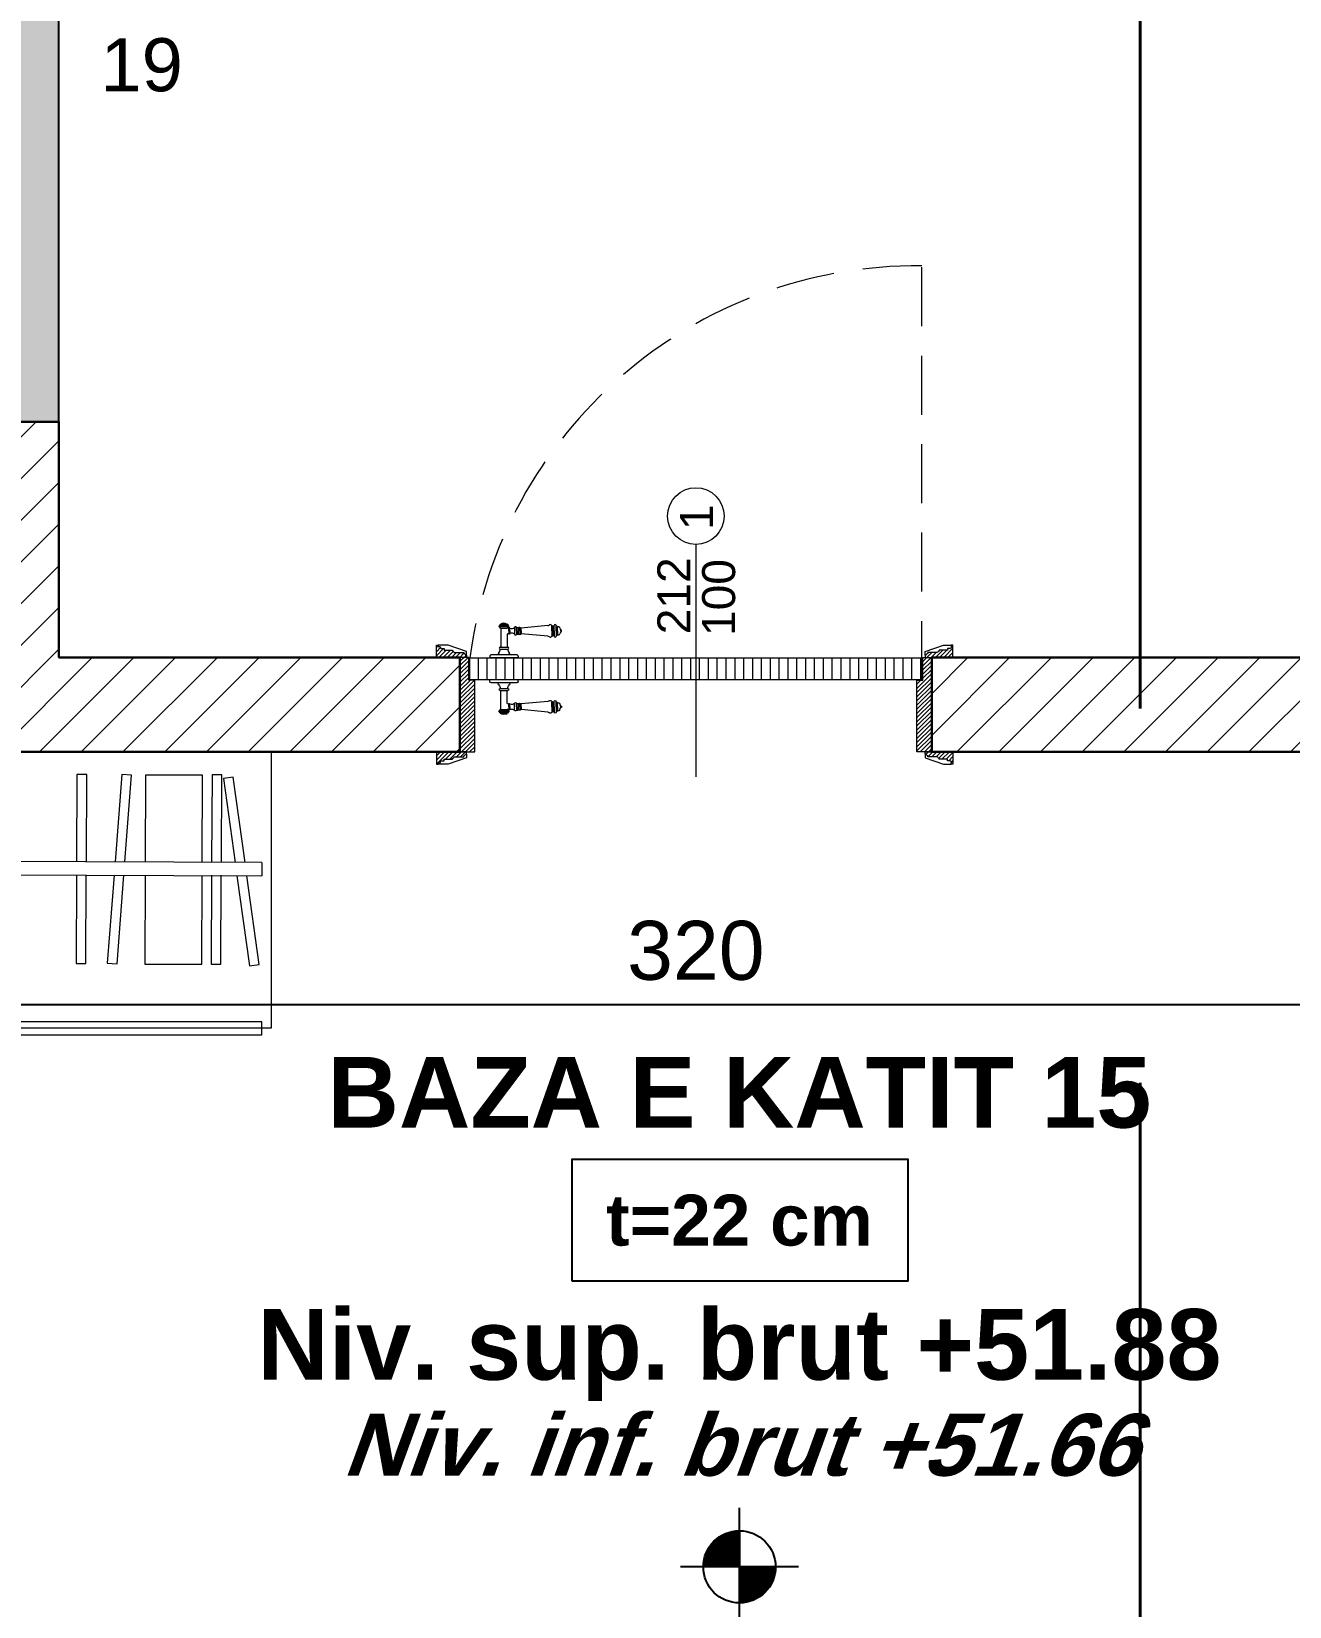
# Model space of a CAD drawing. Header units: centimetres. Extents: x 111832 to 117233, y -55119 to -48329.
# Drawn here: x 114818.6 to 115085.2, y -52813.6 to -52479.6 of the extents above; entities that cross this region are included whole.
import ezdxf
from ezdxf.enums import TextEntityAlignment as Align

# ---------------------------------------------------------------- set-up
doc = ezdxf.new("R2010")
doc.units = ezdxf.units.CM
doc.header["$LTSCALE"] = 50
doc.header["$MEASUREMENT"] = 0
for name, pattern in [('CACHE', [0.375, 0.25, -0.125]), ('CONTINU', [0]), ('DASHED2', [9.525, 6.35, -3.175])]:
    doc.linetypes.add(name, pattern=pattern)
doc.layers.get('0').update_dxf_attribs({"color": 8})
for name, color, linetype in [('BETON COUPE', 3, 'CONTINU'), ('BETON TRAME', 252, 'Continuous'), ('COTE 50ème', 1, 'Continuous'), ('NIVEAU', 170, 'Continuous'), ('TEXTE', 7, 'Continuous')]:
    doc.layers.add(name, color=color, linetype=linetype)
for name, color, linetype, lineweight in [('door', 44, 'Continuous', 5), ('MACONNERIE COUPE', 7, 'Continuous', 30), ('MACONNERIE HACHURE', 253, 'Continuous', 13), ('mobilimi', 8, 'Continuous', 9)]:
    doc.layers.add(name, color=color, linetype=linetype, lineweight=lineweight)
doc.layers.add('HORS GEL COTE', color=7, linetype='Continuous', lineweight=13, true_color=0x00661a)
doc.styles.add('Arial', font='arialbd.ttf', dxfattribs={"height": 12.5})
doc.styles.add('GENERATED_STYLE_1', font='arial.ttf')
doc.styles.add('RS_TEXT_1.50', font='arial.ttf', dxfattribs={"height": 12.5})
doc.styles.add('RS_TXT_50', font='arial.ttf', dxfattribs={"height": 12.5})
doc.styles.add('style2', font='arialbd.ttf', dxfattribs={"height": 20})
doc.dimstyles.new('RS_50CM_LINEAIRE', dxfattribs={"dimscale": 5, "dimtxt": 12.5, "dimasz": 1.5, "dimexe": 1, "dimexo": 2.5, "dimgap": 1, "dimtad": 1, "dimdec": 1, "dimrnd": 0.5, "dimdsep": 46, "dimtxsty": 'RS_TXT_50', "dimblk1": 'ARCHTICK', "dimblk2": 'ARCHTICK', "dimsah": 1, "dimcen": 2.5, "dimdle": 1, "dimclrt": 4, "dimadec": 0, "dimazin": 2, "dimtfac": 1, "dimtdec": 1, "dimtix": 1, "dimtmove": 2, "dimatfit": 3, "dimfxl": 1, "dimtolj": 1, "dimtzin": 0, "dimarcsym": 0})

# ---------------------------------------------------------------- blocks, each defined once
blk = doc.blocks.new('door900')
at = {"color": 0}
for p, q in [((-9.3, 67.7), (9.3, 67.7)), ((-6.8, 71.5), (-6.8, 70.2)), ((-5.5, 71.5), (-6.8, 71.5)), ((-6.8, 70.2), (6.8, 70.2)), ((-5.5, 71.5), (5.5, 71.5)), ((5.5, 71.5), (6.8, 71.5)), ((6.8, 71.5), (6.8, 70.2)), ((92.8, 68.1), (36.2, 62.8)), ((101.2, 67.3), (103.2, 68)), ((101.2, 56.8), (101.2, 67.3)), ((103.2, 68), (103.2, 67.7)), ((103.2, 56.8), (103.2, 68)), ((106.5, 68), (105.5, 67.3)), ((105.5, 56.8), (105.5, 67.3)), ((106.5, 56.8), (106.5, 68)), ((110.7, 68), (111.8, 67.3)), ((110.7, 56.8), (110.7, 68)), ((111.8, 56.8), (111.8, 67.3)), ((9.3, 65.2), (-9.3, 65.2)), ((-6.8, 62.7), (-6.8, 24)), ((-6.8, 62.7), (6.8, 62.7)), ((8.7, 62.7), (6.8, 62.7)), ((6.8, 49.1), (6.8, 24)), ((8.7, 50.9), (8.7, 50.9)), ((10.5, 56.8), (10.5, 62.5)), ((10.5, 56.8), (10.5, 51.1)), ((12.7, 56.8), (12.7, 62.5)), ((12.7, 56.8), (12.7, 51.1)), ((22.5, 63.8), (22.5, 49.8)), ((26.5, 56.8), (26.5, 63.8)), ((26.5, 63.8), (29.1, 63.8)), ((26.5, 63.8), (29.1, 63.8)), ((26.5, 56.8), (26.5, 49.8)), ((26.5, 49.8), (29.1, 49.8)), ((26.5, 49.8), (29.1, 49.8)), ((29.1, 63.8), (29.1, 62.8)), ((29.1, 62.8), (29.1, 56.8)), ((29.1, 50.8), (29.1, 56.8)), ((29.1, 50.8), (29.1, 49.8)), ((29.1, 49.8), (29.1, 49.8)), ((31.1, 62.8), (31.1, 56.8)), ((31.1, 50.8), (31.1, 56.8)), ((34.1, 56.8), (34.1, 62.8)), ((34.1, 62.8), (34.1, 56.8)), ((34.1, 50.8), (34.1, 56.8)), ((34.1, 56.8), (34.1, 50.8)), ((36.2, 56.8), (36.2, 62.8)), ((36.2, 56.8), (36.2, 50.8)), ((92.8, 45.5), (36.2, 50.8)), ((101.2, 56.8), (101.2, 46.3)), ((101.2, 46.3), (103.2, 45.7)), ((103.2, 56.8), (103.2, 46.3)), ((103.2, 45.9), (103.2, 45.7)), ((105.5, 56.8), (105.5, 46.3)), ((106.5, 45.7), (105.5, 46.3)), ((106.5, 56.8), (106.5, 45.7)), ((110.7, 56.8), (110.7, 45.7)), ((110.7, 45.7), (111.8, 46.3)), ((111.8, 66.2), (113.3, 66.2)), ((111.8, 56.8), (111.8, 46.3)), ((111.8, 47.5), (113.3, 47.5)), ((113.3, 56.8), (113.3, 66.2)), ((113.3, 56.8), (113.3, 47.5)), ((120.5, 56.8), (120.5, 58.6)), ((120.5, 56.8), (120.5, 55)), ((-30, 3), (-30, 0)), ((30, 0), (-30, 0)), ((27, 6), (-27, 6)), ((-8.3, 22.3), (8.3, 22.3)), ((-8.3, 18.3), (8.3, 18.3)), ((30, 3), (30, 0))]:
    blk.add_line(p, q, dxfattribs=at)
for centre, radius, start, end in [((-9.3, 66.5), 1.25, 90, 270), ((-6.8, 67.7), 2.51, 90.115, 179.885), ((0, 64), 9.29, 53.4104, 126.5896), ((6.8, 67.7), 2.51, 0.115, 89.885), ((9.3, 66.5), 1.25, 270, 90), ((93.1, 72.5), 4.4, 266.3976, 315.6468), ((98.3, 67.4), 2.89, 358.3861, 135.6468), ((104.3, 67.6), 1.15, 170.914, 348.1019), ((108.6, 68), 2.1, 0, 180), ((-6.8, 65.2), 2.51, 180.115, 269.885), ((6.8, 65.2), 2.51, 270.115, 359.885), ((8.7, 49), 1.91, 88.7426, 178.1515), ((8.6, 64.9), 2.15, 272.7029, 297.6142), ((8.6, 48.8), 2.15, 62.3858, 87.2971), ((10, 62.5), 0.561, 3.7097, 127.9634), ((10, 51.1), 0.561, 232.0366, 356.2903), ((11.6, 62.5), 1.1, 0.0106, 179.9894), ((11.6, 51.1), 1.1, 180.0106, 359.9894), ((16.7, 70.5), 8.83, 243.5466, 311.3694), ((16.7, 43.2), 8.83, 48.6306, 116.4534), ((24.5, 63.7), 2.01, 4.1469, 175.8531), ((24.5, 50), 2.01, 184.1469, 355.8531), ((30.1, 62.8), 1.03, 0, 180.0014), ((30.1, 50.8), 1.03, 179.9972, 0), ((32.6, 62.8), 1.48, 0, 180), ((32.6, 50.8), 1.48, 180, 0), ((35.2, 62.8), 1.03, 0, 180), ((32.6, 62.8), 1.48, 1.563306237032948e-10, 2.08440831604393e-10), ((35.2, 50.8), 1.03, 180, 0), ((93.1, 41.1), 4.4, 44.3532, 93.6024), ((98.3, 46.2), 2.89, 224.3532, 1.6139), ((104.3, 46.1), 1.15, 11.8981, 189.086), ((108.6, 45.7), 2.1, 180, 0), ((115.5, 62.5), 2.84, 13.4568, 140.4953), ((115.5, 51.2), 2.84, 219.5047, 346.5432), ((127.9, 65.2), 9.88, 191.9991, 221.6757), ((127.9, 48.5), 9.88, 138.3243, 168.0009), ((120.5, 56.8), 1.79, 0, 90), ((120.5, 56.8), 1.79, 270, 0), ((-27, 3), 3, 90, 180), ((-6.8, 6), 6, 130.5908, 180), ((-16.6, 16.6), 8.41, 314.3689, 12.0705), ((-8.3, 20.3), 2, 90, 270), ((-8.5, 24), 1.71, 275.059, 359.7825), ((8.5, 24), 1.71, 180.2175, 264.941), ((16.6, 16.6), 8.41, 167.9295, 225.6311), ((8.3, 20.3), 2, 270, 90), ((6.8, 6), 6, 0, 49.4092), ((27, 3), 3, 0, 90)]:
    blk.add_arc(centre, radius, start, end, dxfattribs=at)
blk = doc.blocks.new('NIVEAU')
for p, q in [((0, 7.65), (0, -7.65)), ((7.65, 0), (-7.65, 0))]:
    blk.add_line(p, q)
at = {"const_width": 7.65}
for points in [[(0, 3.825, 0.4142136), (-3.825, 0)], [(0, -3.825, 0.4142136), (3.825, 0)]]:
    blk.add_lwpolyline(points, format="xyb", dxfattribs=at)
blk.add_circle((0, 0), 7.65)
blk = doc.blocks.new('_ArchTick')
at = {"color": 0, "linetype": 'ByBlock', "const_width": 0.15}
blk.add_lwpolyline([(-0.5, -0.5), (0.5, 0.5)], dxfattribs=at)
blk = doc.blocks.new('*D1180')
at = {"layer": 'COTE 50ème', "color": 0, "lineweight": -2, "ltscale": 0.5, "transparency": 16777216}
for p, q in [((114799.37, -52632.98), (114799.37, -52690.94)), ((115119.37, -52642.38), (115119.37, -52690.94)), ((114794.37, -52685.94), (115124.37, -52685.94))]:
    blk.add_line(p, q, dxfattribs=at)
at = {"layer": 'Defpoints', "color": 0, "ltscale": 0.5, "transparency": 16777216}
for p in [(114799.37, -52620.48), (115119.37, -52629.88), (115119.37, -52685.94)]:
    blk.add_point(p, dxfattribs=at)
at = {"layer": 'COTE 50ème', "color": 0, "lineweight": -2, "ltscale": 0.5, "transparency": 16777216, "xscale": 7.5, "yscale": 7.5, "zscale": 7.5, "rotation": 180}
blk.add_blockref('_ArchTick', (114799.37, -52685.94), dxfattribs=at)
at = {"layer": 'COTE 50ème', "color": 0, "lineweight": -2, "ltscale": 0.5, "transparency": 16777216, "xscale": 7.5, "yscale": 7.5, "zscale": 7.5}
blk.add_blockref('_ArchTick', (115119.37, -52685.94), dxfattribs=at)
at = {"layer": 'COTE 50ème', "color": 4, "ltscale": 0.5, "transparency": 16777216, "insert": (114959.37, -52674.55), "char_height": 12.5, "attachment_point": 5, "style": 'RS_TXT_50'}
blk.add_mtext('\\A1;320', dxfattribs=at)

msp = doc.modelspace()

# ---------------------------------------------------------------- hatches: boundary and pattern name
at = {"layer": 'BETON TRAME', "transparency": 33554559}
h = msp.add_hatch(color=256, dxfattribs=at)
h.dxf.hatch_style = 1
h.paths.add_polyline_path([(115189.37, -52797.36), (115224.37, -52797.36), (115224.37, -53272.36), (114694.37, -53272.36), (114694.37, -52797.36), (114729.37, -52797.36), (114729.37, -53232.36), (114939.37, -53232.36), (114939.37, -52902.36), (114979.37, -52902.36), (114979.37, -53232.36), (115189.37, -53232.36)])
h.paths.add_polyline_path([(114824.37, -52057.36), (114799.37, -52057.36), (114799.37, -52562.36), (114824.37, -52562.36)])
h.paths.add_polyline_path([(115119.37, -52057.36), (115094.37, -52057.36), (115094.37, -52562.36), (115119.37, -52562.36)])
h.paths.add_polyline_path([(114689.37, -52082.36), (114799.37, -52082.36), (114799.37, -52057.36), (114689.37, -52057.36)])
h.paths.add_polyline_path([(114229.37, -52082.36), (114329.37, -52082.36), (114329.37, -52057.36), (114229.37, -52057.36)])
h.paths.add_polyline_path([(113989.37, -52147.36), (113964.37, -52147.36), (113964.37, -52057.36), (113989.37, -52057.36)])
h.paths.add_polyline_path([(113964.37, -52567.36), (113989.37, -52567.36), (113989.37, -52424.25), (113964.37, -52424.25)])
h.paths.add_polyline_path([(113964.37, -52887.36), (113989.37, -52887.36), (113989.37, -52747.36), (113964.37, -52747.36)])
h.paths.add_polyline_path([(113964.37, -53134.36), (114044.37, -53134.36), (114044.37, -53109.36), (113989.37, -53109.36), (113989.37, -53082.36), (113964.37, -53082.36)])
h.paths.add_polyline_path([(114329.37, -53134.36), (114399.37, -53134.36), (114399.37, -53109.36), (114329.37, -53109.36)])
h.paths.add_polyline_path([(114484.37, -53134.36), (114499.37, -53134.36), (114499.37, -53109.36), (114484.37, -53109.36)])
h.paths.add_polyline_path([(115434.48, -53134.36), (115419.37, -53134.36), (115419.37, -53109.36), (115434.48, -53109.36)])
h.paths.add_polyline_path([(115589.37, -53134.36), (115519.37, -53134.36), (115519.37, -53109.36), (115589.37, -53109.36)])
h.paths.add_polyline_path([(115954.37, -53134.36), (115874.37, -53134.36), (115874.37, -53109.36), (115929.37, -53109.36), (115929.37, -53062.36), (115954.37, -53062.36)])
h.paths.add_polyline_path([(115954.37, -52887.36), (115929.37, -52887.36), (115929.37, -52747.36), (115954.37, -52747.36)])
h.paths.add_polyline_path([(115929.37, -52147.36), (115954.37, -52147.36), (115954.37, -52057.36), (115929.37, -52057.36)])
h.paths.add_polyline_path([(115689.37, -52082.36), (115689.37, -52057.36), (115589.37, -52057.36), (115589.37, -52082.36)])
h.paths.add_polyline_path([(115119.37, -52082.36), (115229.37, -52082.36), (115229.37, -52057.36), (115119.37, -52057.36)])
h.paths.add_polyline_path([(115954.37, -52567.36), (115929.37, -52567.36), (115929.37, -52424.25), (115954.37, -52424.25)])
h.paths.add_polyline_path([(115764.37, -52507.36), (115704.37, -52507.36), (115704.37, -52482.36), (115764.37, -52482.36)])
h.paths.add_polyline_path([(115579.37, -52507.36), (115519.37, -52507.36), (115519.37, -52482.36), (115579.37, -52482.36)])
h.paths.add_polyline_path([(114339.37, -52507.36), (114399.37, -52507.36), (114399.37, -52482.36), (114339.37, -52482.36)])
h.paths.add_polyline_path([(114154.37, -52507.36), (114214.37, -52507.36), (114214.37, -52482.36), (114154.37, -52482.36)])
at = {"layer": 'door'}
h = msp.add_hatch(dxfattribs=at)
h.set_pattern_fill('ANSI31', color=256, scale=5, angle=1080)
h.set_pattern_definition([(45, (-31499.1691, 10493.99917), (-0.4419417382, 0.4419417382), [])])
h.paths.add_polyline_path([(114909.37, -52632.36), (114912.51, -52632.36), (114912.51, -52617.18), (114911.25, -52617.18), (114911.25, -52612.36), (114909.37, -52612.36)])
edge = h.paths.add_edge_path()
edge.add_line((114905.61, -52634.25), (114906.03, -52634.25))
edge.add_line((114906.03, -52634.25), (114906.03, -52633.93))
edge.add_line((114906.03, -52633.93), (114907.8, -52633.93))
edge.add_line((114907.8, -52633.93), (114907.8, -52633.72))
edge.add_arc((114907.8, -52633.41), 0.314, 270, 360)
edge.add_line((114908.11, -52633.41), (114910.21, -52633.41))
edge.add_line((114910.21, -52633.41), (114910.21, -52633.2))
edge.add_arc((114910.21, -52632.89), 0.314, 270, 360)
edge.add_line((114910.52, -52632.89), (114910.73, -52632.89))
edge.add_line((114910.73, -52632.89), (114910.73, -52632.36))
edge.add_line((114910.73, -52632.36), (114904.37, -52632.36))
edge.add_line((114904.37, -52632.36), (114904.37, -52634.98))
edge.add_line((114904.37, -52634.98), (114904.78, -52634.98))
edge.add_line((114904.78, -52634.98), (114904.78, -52634.67))
edge.add_line((114904.78, -52634.67), (114905.2, -52634.67))
edge.add_arc((114905.61, -52634.67), 0.419, 90, 180, ccw=False)
edge = h.paths.add_edge_path()
edge.add_line((114905.61, -52610.48), (114906.03, -52610.48))
edge.add_line((114906.03, -52610.48), (114906.03, -52610.79))
edge.add_line((114906.03, -52610.79), (114907.8, -52610.79))
edge.add_line((114907.8, -52610.79), (114907.8, -52611))
edge.add_arc((114907.8, -52611.31), 0.314, 0, 90, ccw=False)
edge.add_line((114908.11, -52611.31), (114910.21, -52611.31))
edge.add_line((114910.21, -52611.31), (114910.21, -52611.52))
edge.add_arc((114910.21, -52611.84), 0.314, 0, 90, ccw=False)
edge.add_line((114910.52, -52611.84), (114910.73, -52611.84))
edge.add_line((114910.73, -52611.84), (114910.73, -52612.36))
edge.add_line((114910.73, -52612.36), (114904.37, -52612.36))
edge.add_line((114904.37, -52612.36), (114904.37, -52609.74))
edge.add_line((114904.37, -52609.74), (114904.78, -52609.74))
edge.add_line((114904.78, -52609.74), (114904.78, -52610.06))
edge.add_line((114904.78, -52610.06), (114905.2, -52610.06))
edge.add_arc((114905.61, -52610.06), 0.419, 180, 270)
h = msp.add_hatch(dxfattribs=at)
h.set_pattern_fill('ANSI31', color=256, scale=5, angle=1080)
h.set_pattern_definition([(45, (-31491.1691, 10493.99916), (-0.4419417382, 0.4419417382), [])])
edge = h.paths.add_edge_path()
edge.add_line((115013.12, -52634.25), (115012.7, -52634.25))
edge.add_line((115012.7, -52634.25), (115012.7, -52633.93))
edge.add_line((115012.7, -52633.93), (115010.94, -52633.93))
edge.add_line((115010.94, -52633.93), (115010.94, -52633.72))
edge.add_arc((115010.94, -52633.41), 0.314, 180, 270, ccw=False)
edge.add_line((115010.62, -52633.41), (115008.53, -52633.41))
edge.add_line((115008.53, -52633.41), (115008.53, -52633.2))
edge.add_arc((115008.53, -52632.89), 0.314, 180, 270, ccw=False)
edge.add_line((115008.21, -52632.89), (115008.01, -52632.89))
edge.add_line((115008.01, -52632.89), (115008.01, -52632.36))
edge.add_line((115008.01, -52632.36), (115013.87, -52632.36))
edge.add_line((115013.87, -52632.36), (115013.87, -52634.98))
edge.add_line((115013.87, -52634.98), (115013.46, -52634.98))
edge.add_line((115013.46, -52634.98), (115013.46, -52634.67))
edge.add_line((115013.46, -52634.67), (115013.54, -52634.67))
edge.add_arc((115013.12, -52634.67), 0.419, 360, 450)
h.paths.add_polyline_path([(115009.37, -52632.36), (115006.22, -52632.36), (115006.22, -52617.18), (115007.48, -52617.18), (115007.48, -52612.36), (115009.37, -52612.36)])
edge = h.paths.add_edge_path()
edge.add_line((115013.12, -52610.48), (115012.7, -52610.48))
edge.add_line((115012.7, -52610.48), (115012.7, -52610.79))
edge.add_line((115012.7, -52610.79), (115010.94, -52610.79))
edge.add_line((115010.94, -52610.79), (115010.94, -52611))
edge.add_arc((115010.94, -52611.31), 0.314, 90, 180)
edge.add_line((115010.62, -52611.31), (115008.53, -52611.31))
edge.add_line((115008.53, -52611.31), (115008.53, -52611.52))
edge.add_arc((115008.53, -52611.84), 0.314, 90, 180)
edge.add_line((115008.21, -52611.84), (115008.01, -52611.84))
edge.add_line((115008.01, -52611.84), (115008.01, -52612.36))
edge.add_line((115008.01, -52612.36), (115013.87, -52612.36))
edge.add_line((115013.87, -52612.36), (115013.87, -52609.74))
edge.add_line((115013.87, -52609.74), (115013.46, -52609.74))
edge.add_line((115013.46, -52609.74), (115013.46, -52610.06))
edge.add_line((115013.46, -52610.06), (115013.54, -52610.06))
edge.add_arc((115013.12, -52610.06), 0.419, -90, 0, ccw=False)
h = msp.add_hatch(dxfattribs=at)
h.set_pattern_fill('ANSI31', color=256, scale=15, angle=585)
h.set_pattern_definition([(270, (162009.546, 54541.4316), (1.875, -1e-15), [])])
h.paths.add_polyline_path([(115007.27, -52617.13), (114911.46, -52617.13), (114911.46, -52612.41), (115007.27, -52612.41)])
at = {"layer": 'MACONNERIE HACHURE'}
h = msp.add_hatch(dxfattribs=at)
h.set_pattern_fill('ANSI31', color=256, scale=50, style=0)
h.set_pattern_definition([(45, (923.721, 14234.1016), (-4.41941738, 4.41941738), [])])
h.paths.add_polyline_path([(114499.37, -53137.36), (114499.37, -53147.36), (114399.37, -53147.36), (114399.37, -53097.36), (114499.37, -53097.36), (114499.37, -53107.36), (114414.37, -53107.36), (114414.37, -53137.36)])
h.paths.add_polyline_path([(115954.37, -52057.36), (116034.37, -52057.36), (116034.37, -52082.36), (115954.37, -52082.36)])
h.paths.add_polyline_path([(113964.37, -52057.36), (113884.37, -52057.36), (113884.37, -52082.36), (113964.37, -52082.36)])
h.paths.add_polyline_path([(113884.37, -52082.36), (113859.37, -52082.36), (113859.37, -52130.36), (113884.37, -52130.36)])
h.paths.add_polyline_path([(113989.37, -52154.25), (113964.37, -52154.25), (113964.37, -52147.36), (113989.37, -52147.36)])
h.paths.add_polyline_path([(115954.37, -52154.25), (115929.37, -52154.25), (115929.37, -52147.36), (115954.37, -52147.36)])
h.paths.add_polyline_path([(114926.37, -53272.36), (114926.37, -53387.36), (114992.37, -53387.36), (114992.37, -53272.36), (114972.37, -53272.36), (114972.37, -53367.36), (114946.37, -53367.36), (114946.37, -53272.36)])
h.paths.add_polyline_path([(115224.37, -53762.36), (115294.37, -53762.36), (115294.37, -53622.36), (115269.37, -53622.36), (115269.37, -53737.36), (115224.37, -53737.36)])
h.paths.add_polyline_path([(114694.37, -53762.36), (114624.37, -53762.36), (114624.37, -53622.36), (114649.37, -53622.36), (114649.37, -53737.36), (114694.37, -53737.36)])
h.paths.add_polyline_path([(114224.37, -53134.36), (114329.37, -53134.36), (114329.37, -53109.36), (114224.37, -53109.36)])
h.paths.add_polyline_path([(115694.37, -53134.36), (115589.37, -53134.36), (115589.37, -53109.36), (115694.37, -53109.36)])
h.paths.add_polyline_path([(113964.37, -52902.25), (113989.37, -52902.25), (113989.37, -52887.36), (113964.37, -52887.36)])
h.paths.add_polyline_path([(116034.37, -53342.47), (116059.37, -53342.47), (116059.37, -53397.36), (116034.37, -53397.36)])
h.paths.add_polyline_path([(116034.37, -53087.36), (116059.37, -53087.36), (116059.37, -53157.36), (116034.37, -53157.36)])
h.paths.add_polyline_path([(116034.37, -52902.25), (116059.37, -52902.25), (116059.37, -52747.36), (116034.37, -52747.36)])
h.paths.add_polyline_path([(116034.37, -52502.36), (116059.37, -52502.36), (116059.37, -52542.36), (116034.37, -52542.36)])
h.paths.add_polyline_path([(113884.37, -53342.47), (113859.37, -53342.47), (113859.37, -53397.36), (113884.37, -53397.36)])
h.paths.add_polyline_path([(113884.37, -53087.36), (113859.37, -53087.36), (113859.37, -53157.36), (113884.37, -53157.36)])
h.paths.add_polyline_path([(113884.37, -52902.25), (113859.37, -52902.25), (113859.37, -52747.36), (113884.37, -52747.36)])
h.paths.add_polyline_path([(113884.37, -52494.36), (113859.37, -52494.36), (113859.37, -52542.36), (113884.37, -52542.36)])
h.paths.add_polyline_path([(115929.37, -52507.36), (115764.37, -52507.36), (115764.37, -52482.36), (115929.37, -52482.36)])
h.paths.add_polyline_path([(115704.37, -52507.36), (115701.34, -52507.36), (115701.34, -52482.36), (115704.37, -52482.36)])
h.paths.add_polyline_path([(115606.34, -52507.36), (115579.37, -52507.36), (115579.37, -52482.36), (115606.34, -52482.36)])
h.paths.add_polyline_path([(114214.37, -52507.36), (114217.4, -52507.36), (114217.4, -52482.36), (114214.37, -52482.36)])
h.paths.add_polyline_path([(114312.4, -52507.36), (114339.37, -52507.36), (114339.37, -52482.36), (114312.4, -52482.36)])
h.paths.add_polyline_path([(114679.37, -53134.36), (114694.37, -53134.36), (114694.37, -53109.36), (114679.37, -53109.36)])
h.paths.add_polyline_path([(115954.37, -52902.25), (115929.37, -52902.25), (115929.37, -52887.36), (115954.37, -52887.36)])
h.paths.add_polyline_path([(115494.37, -52677.36), (115506.37, -52677.36), (115506.37, -52507.29), (115519.37, -52507.36), (115519.37, -52482.36), (115494.37, -52482.36), (115494.37, -52590.36), (115484.37, -52590.36), (115484.37, -52602.36), (115494.37, -52602.36)])
h.paths.add_polyline_path([(115506.37, -52804.36), (115506.37, -52814.36), (115494.37, -52814.36), (115494.37, -52769.36), (115506.37, -52769.36), (115506.37, -52779.36), (115929.37, -52779.36), (115929.37, -52804.36)])
h.paths.add_polyline_path([(115239.37, -53134.36), (115224.37, -53134.36), (115224.37, -53109.36), (115239.37, -53109.36)])
h.paths.add_polyline_path([(115392.37, -52928.36), (115370.37, -52928.36), (115370.37, -52819.36), (115224.37, -52819.36), (115224.37, -52807.36), (115382.37, -52807.36), (115382.37, -52916.36), (115392.37, -52916.36)])
h.paths.add_polyline_path([(115506.37, -52906.36), (115494.37, -52906.36), (115494.37, -52916.36), (115484.37, -52916.36), (115484.37, -52928.36), (115494.37, -52928.36), (115494.37, -53097.36), (115418.97, -53097.36), (115418.97, -53107.36), (115504.37, -53107.36), (115504.37, -53137.36), (115418.97, -53137.36), (115418.97, -53147.36), (115519.37, -53147.36), (115519.37, -53107.36), (115506.37, -53107.36)])
h.paths.add_polyline_path([(115224.37, -52602.36), (115224.37, -52697.36), (115189.37, -52697.36), (115189.37, -52541.36), (115119.37, -52541.36), (115119.37, -52529.36), (115224.37, -52529.36), (115224.37, -52590.36), (115234.37, -52590.36), (115234.37, -52602.36)])
h.paths.add_polyline_path([(114229.37, -52082.36), (113989.37, -52082.36), (113989.37, -52057.36), (114229.37, -52057.36)])
h.paths.add_polyline_path([(114564.37, -52357.36), (114564.37, -52382.36), (114564.37, -52382.36), (114564.37, -52422.36), (114576.37, -52422.36), (114576.37, -52412.36), (114586.37, -52412.36), (114586.37, -52400.36), (114576.37, -52400.36), (114576.37, -52252.36), (114799.37, -52252.36), (114799.37, -52232.36), (114576.37, -52232.36), (114576.37, -52224.36), (114564.37, -52224.36)])
h.paths.add_polyline_path([(113989.37, -53082.36), (113964.37, -53082.36), (113964.37, -53062.36), (113989.37, -53062.36)])
h.paths.add_polyline_path([(115372.37, -52308.36), (115119.37, -52308.36), (115119.37, -52288.36), (115372.37, -52288.36), (115372.37, -52278.36), (115384.37, -52278.36), (115384.37, -52590.36), (115392.37, -52590.36), (115392.37, -52602.36), (115316.37, -52602.36), (115316.37, -52590.36), (115372.37, -52590.36)])
h.paths.add_polyline_path([(115229.37, -52082.36), (115372.37, -52082.36), (115372.37, -52196.36), (115384.37, -52196.36), (115384.37, -52082.36), (115409.37, -52082.36), (115409.37, -52057.36), (115229.37, -52057.36)])
h.paths.add_polyline_path([(115146.03, -52902.36), (115189.37, -52902.36), (115189.37, -52942.36), (115146.03, -52942.36)])
h.paths.add_polyline_path([(114979.37, -52902.36), (115019.37, -52902.36), (115019.37, -52942.36), (114979.37, -52942.36)])
h.paths.add_polyline_path([(114772.7, -52902.36), (114729.37, -52902.36), (114729.37, -52942.36), (114772.7, -52942.36)])
h.paths.add_polyline_path([(114939.37, -52902.36), (114899.37, -52902.36), (114899.37, -52942.36), (114939.37, -52942.36)])
h.paths.add_polyline_path([(115094.37, -52082.36), (115074.37, -52082.36), (115074.37, -52057.36), (115094.37, -52057.36)])
h.paths.add_polyline_path([(114706.37, -52529.36), (114706.37, -52400.36), (114668.37, -52400.36), (114668.37, -52412.36), (114694.37, -52412.36), (114694.37, -52560.23), (114576.37, -52560.23), (114576.37, -52504.36), (114564.37, -52504.36), (114564.37, -52572.36), (114694.37, -52572.23), (114694.37, -52697.36), (114729.37, -52697.36), (114729.37, -52541.36), (114799.37, -52541.36), (114799.37, -52529.36)])
h.paths.add_polyline_path([(115929.37, -52082.36), (115869.37, -52082.36), (115869.37, -52057.36), (115929.37, -52057.36)])
h.paths.add_polyline_path([(114974.37, -52082.36), (114824.37, -52082.36), (114824.37, -52057.36), (114974.37, -52057.36)])
h.paths.add_polyline_path([(114689.37, -52082.36), (114576.37, -52082.36), (114576.37, -52142.36), (114564.37, -52142.36), (114564.37, -52082.36), (114329.37, -52082.36), (114329.37, -52057.36), (114689.37, -52057.36)])
h.paths.add_polyline_path([(115094.37, -52562.36), (115094.37, -52612.36), (115009.37, -52612.36), (115009.37, -52632.36), (115119.37, -52632.36), (115119.37, -52562.36)])
h.paths.add_polyline_path([(114909.37, -52632.36), (114799.37, -52632.36), (114799.37, -52562.36), (114824.37, -52562.36), (114824.37, -52612.36), (114909.37, -52612.36)])

# ---------------------------------------------------------------- linework, layer by layer
at = {"layer": 'BETON COUPE'}
msp.add_lwpolyline([(114824.37, -52057.36), (114799.37, -52057.36), (114799.37, -52562.36), (114824.37, -52562.36)], close=True, dxfattribs=at)
at = {"layer": 'door', "linetype": 'CACHE'}
msp.add_line((115007.27, -52617.13), (115007.27, -52529.32), dxfattribs=at)
at = {"layer": 'door'}
msp.add_line((114959.37, -52588.37), (114959.37, -52637.69), dxfattribs=at)
for points in [[(114905.61, -52610.48), (114906.03, -52610.48), (114906.03, -52610.79), (114907.8, -52610.79), (114907.8, -52611, -0.414214), (114908.11, -52611.31), (114910.21, -52611.31), (114910.21, -52611.52, -0.414214), (114910.52, -52611.84), (114910.73, -52611.84), (114910.73, -52612.36), (114904.37, -52612.36), (114904.37, -52609.74), (114904.78, -52609.74), (114904.78, -52610.06), (114905.2, -52610.06, 0.414214), (114905.61, -52610.48)], [(115013.12, -52610.48), (115012.7, -52610.48), (115012.7, -52610.79), (115010.94, -52610.79), (115010.94, -52611, 0.414214), (115010.62, -52611.31), (115008.53, -52611.31), (115008.53, -52611.52, 0.414214), (115008.21, -52611.84), (115008.01, -52611.84), (115008.01, -52612.36), (115013.87, -52612.36), (115013.87, -52609.74), (115013.46, -52609.74), (115013.46, -52610.06), (115013.54, -52610.06, -0.414214), (115013.12, -52610.48)], [(114905.61, -52634.25), (114906.03, -52634.25), (114906.03, -52633.93), (114907.8, -52633.93), (114907.8, -52633.72, 0.414214), (114908.11, -52633.41), (114910.21, -52633.41), (114910.21, -52633.2, 0.414214), (114910.52, -52632.89), (114910.73, -52632.89), (114910.73, -52632.36), (114904.37, -52632.36), (114904.37, -52634.98), (114904.78, -52634.98), (114904.78, -52634.67), (114905.2, -52634.67, -0.414214), (114905.61, -52634.25)], [(115013.12, -52634.25), (115012.7, -52634.25), (115012.7, -52633.93), (115010.94, -52633.93), (115010.94, -52633.72, -0.414214), (115010.62, -52633.41), (115008.53, -52633.41), (115008.53, -52633.2, -0.414214), (115008.21, -52632.89), (115008.01, -52632.89), (115008.01, -52632.36), (115013.87, -52632.36), (115013.87, -52634.98), (115013.46, -52634.98), (115013.46, -52634.67), (115013.54, -52634.67, 0.414214), (115013.12, -52634.25)]]:
    msp.add_lwpolyline(points, format="xyb", dxfattribs=at)
for points in [[(114910.73, -52611.84), (114910.73, -52611.11), (114906.87, -52609.74), (114904.78, -52609.74)], [(115008.01, -52611.84), (115008.01, -52611.11), (115011.86, -52609.74), (115013.46, -52609.74)], [(114909.37, -52632.36), (114912.51, -52632.36), (114912.51, -52617.18), (114911.25, -52617.18), (114911.25, -52612.36), (114909.37, -52612.36), (114909.37, -52632.36)], [(115007.27, -52617.13), (114911.46, -52617.13), (114911.46, -52612.41), (115007.27, -52612.41), (115007.27, -52617.13)], [(115009.37, -52632.36), (115006.22, -52632.36), (115006.22, -52617.18), (115007.48, -52617.18), (115007.48, -52612.36), (115009.37, -52612.36), (115009.37, -52632.36)], [(114910.73, -52632.89), (114910.73, -52633.62), (114906.87, -52634.98), (114904.78, -52634.98)], [(115008.01, -52632.89), (115008.01, -52633.62), (115011.86, -52634.98), (115013.46, -52634.98)]]:
    msp.add_lwpolyline(points, dxfattribs=at)
msp.add_circle((114959.37, -52582.37), 6, dxfattribs=at)
at = {"layer": 'door', "linetype": 'CACHE'}
msp.add_arc((115006.31, -52624.99), 95.68, 89.4244, 172.4456, dxfattribs=at)
at = {"layer": 'HORS GEL COTE', "linetype": 'DASHED2', "lineweight": 40, "ltscale": 0.5}
msp.add_line((115053.53, -49130.71), (115053.53, -54862.41), dxfattribs=at)
at = {"layer": 'MACONNERIE COUPE'}
for points in [[(114909.37, -52632.36), (114799.37, -52632.36), (114799.37, -52562.36), (114824.37, -52562.36), (114824.37, -52612.36), (114909.37, -52612.36)], [(115094.37, -52562.36), (115094.37, -52612.36), (115009.37, -52612.36), (115009.37, -52632.36), (115119.37, -52632.36), (115119.37, -52562.36)]]:
    msp.add_lwpolyline(points, close=True, dxfattribs=at)
at = {"layer": 'mobilimi'}
for p, q in [((114867.35, -52655.8), (114731.51, -52655.3)), ((114731.51, -52658.12), (114867.35, -52658.67)), ((114864.24, -52658.68), (114864.25, -52658.68))]:
    msp.add_line(p, q, dxfattribs=at)
for points in [[(114869.37, -52690.99), (114729.37, -52690.99), (114729.37, -52632.36), (114869.37, -52632.36)], [(114867.35, -52689.61), (114804.87, -52689.61), (114804.87, -52692.36), (114867.35, -52692.36)]]:
    msp.add_lwpolyline(points, close=True, dxfattribs=at)
for points in [[(114828.19, -52637.16), (114828.1, -52655.63)], [(114830.18, -52655.64), (114830.26, -52637.17), (114828.19, -52637.16)], [(114837.71, -52637.18), (114836.28, -52655.67)], [(114838.36, -52655.68), (114839.78, -52637.34), (114837.71, -52637.18)], [(114842.75, -52637.3), (114842.66, -52655.77)], [(114854.74, -52655.78), (114854.83, -52637.31), (114842.75, -52637.3)], [(114856.82, -52637.25), (114856.73, -52655.72)], [(114858.81, -52655.73), (114858.9, -52637.26), (114856.82, -52637.25)], [(114863.81, -52655.82), (114861.32, -52637.74), (114859.26, -52638.02)], [(114859.26, -52638.02), (114861.72, -52655.81)], [(114867.35, -52655.8), (114867.35, -52658.67)], [(114828.09, -52658.45), (114827.99, -52677.27), (114830.07, -52677.28), (114830.16, -52658.46)], [(114836.06, -52658.49), (114834.62, -52677.18), (114836.69, -52677.34), (114838.14, -52658.5)], [(114842.65, -52658.59), (114842.56, -52677.41), (114854.63, -52677.42), (114854.72, -52658.6)], [(114856.72, -52658.54), (114856.63, -52677.36), (114858.7, -52677.37), (114858.79, -52658.55)], [(114862.1, -52658.64), (114864.74, -52677.76), (114866.8, -52677.48), (114864.2, -52658.65)]]:
    msp.add_lwpolyline(points, dxfattribs=at)
at = {"layer": 'NIVEAU'}
for p, q in [((114968.61, -52817.69), (114968.61, -52792.69)), ((114981.11, -52805.19), (114956.11, -52805.19))]:
    msp.add_line(p, q, dxfattribs=at)
msp.add_lwpolyline([(114933.11, -52744.53), (115004.36, -52744.53), (115004.36, -52718.82), (114933.11, -52718.82)], close=True, dxfattribs=at)

# ---------------------------------------------------------------- block references
at = {"layer": 'door', "xscale": 0.1, "yscale": 0.1, "zscale": 0.1}
msp.add_blockref('door900', (114918.7, -52612.41), dxfattribs=at)
at = {"layer": 'door', "xscale": -0.1, "yscale": 0.1, "zscale": 0.1, "rotation": 180}
msp.add_blockref('door900', (114918.7, -52617.13), dxfattribs=at)
at = {"layer": 'NIVEAU'}
msp.add_blockref('NIVEAU', (114968.61, -52805.19), dxfattribs=at)

# ---------------------------------------------------------------- texts
at = {"layer": 'door', "char_height": 7, "rotation": 90, "style": 'GENERATED_STYLE_1'}
for s, insert, attachment_point in [('\\A1;\\pt0;1', (114956.04, -52585.33), 1), ('\\A1;\\pt0;212', (114958.22, -52607.44), 7), ('\\A1;\\pt0;100', (114967.8, -52607.8), 7)]:
    msp.add_mtext(s, dxfattribs=dict(at, insert=insert, attachment_point=attachment_point))
at = {"layer": 'NIVEAU', "style": 'style2'}
for s, p in [('BAZA E KATIT 15', (114968.61, -52704.67)), ('Niv. sup. brut +51.88', (114968.61, -52759.88))]:
    msp.add_text(s, height=15, dxfattribs=at).set_placement(p, align=Align.MIDDLE)
msp.add_text('t=22 cm', height=10.792, dxfattribs=at).set_placement((114968.61, -52731.67), align=Align.MIDDLE_CENTER)
at = {"layer": 'NIVEAU', "style": 'Arial', "oblique": 20}
msp.add_text('Niv. inf. brut +51.66', height=13.125, dxfattribs=at).set_placement((114968.61, -52779.05), align=Align.MIDDLE)
at = {"layer": 'TEXTE', "insert": (114833.16, -52492.46), "char_height": 11.25, "width": 4.092726157978177e-13, "attachment_point": 7, "style": 'RS_TEXT_1.50'}
msp.add_mtext('19', dxfattribs=at)
msp.add_mtext('19', dxfattribs=at)

# ---------------------------------------------------------------- dimensions: what is measured, and where the dimension line sits
at = {"layer": 'COTE 50ème', "ltscale": 0.5}
dim = msp.add_linear_dim(base=(115119.37, -52685.94), p1=(114799.37, -52620.48), p2=(115119.37, -52629.88), dimstyle='RS_50CM_LINEAIRE', dxfattribs=at)
dim.commit()
dim.dimension.update_dxf_attribs({"geometry": '*D1180', "text_midpoint": (114959.37, -52674.55)})

doc.saveas('drawing.dxf')
